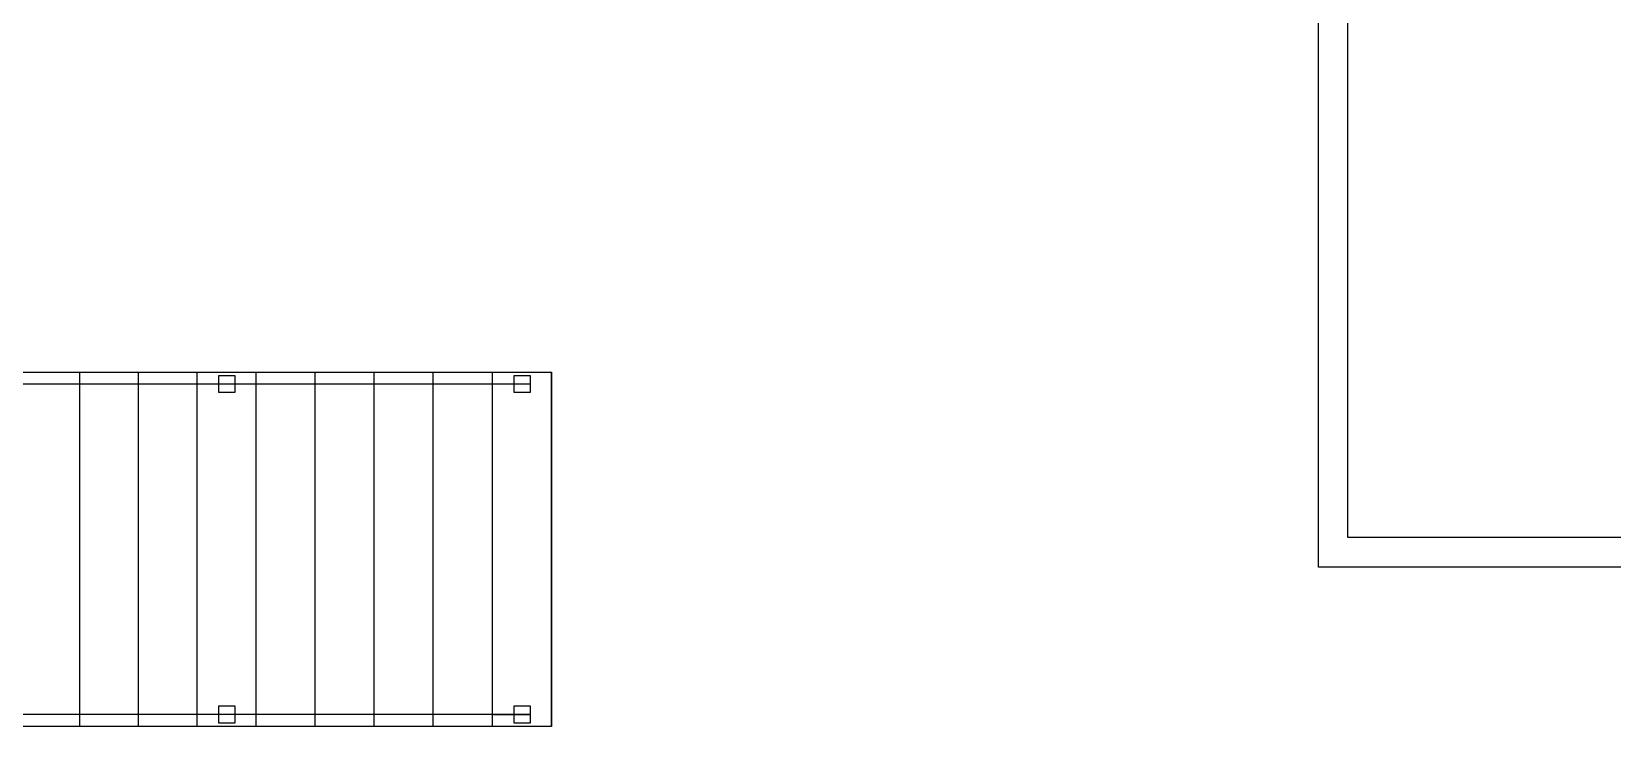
# Model space of a CAD drawing. Header units: metres. Extents: x 531689 to 532245, y 2673919 to 2674172.
# Drawn here: x 532015.93 to 532022.62, y 2674032.77 to 2674035.72 of the extents above; entities that cross this region are included whole.
import ezdxf

# ---------------------------------------------------------------- set-up
doc = ezdxf.new("R2010")
doc.units = ezdxf.units.M
doc.header["$MEASUREMENT"] = 0
doc.linetypes.add('PHANTOM', pattern=[63.5, 31.75, -6.35, 6.35, -6.35, 6.35, -6.35])
doc.layers.add('IDT', color=7, linetype='Continuous')

# ---------------------------------------------------------------- blocks, each defined once
blk = doc.blocks.new('IDT')
at = {"layer": 'IDT', "color": 8}
for p, q in [((22.802, 15.9851), (22.802, 17.4851)), ((22.802, 17.4851), (25.552, 17.4851)), ((22.802, 17.4851), (22.802, 15.9851)), ((23.052, 17.4851), (23.052, 15.9851)), ((23.3037, 17.4851), (23.3037, 15.9851)), ((23.5537, 17.4851), (23.5537, 15.9851)), ((23.8037, 17.4851), (23.8037, 15.9851)), ((24.0537, 17.4851), (24.0537, 15.9851)), ((24.3037, 17.4851), (24.3037, 15.9851)), ((24.5537, 15.9851), (24.5537, 17.4851)), ((24.8029, 15.9851), (24.8029, 17.4851)), ((22.892, 17.4703), (22.892, 17.4003)), ((22.962, 17.4703), (22.892, 17.4703)), ((23.0479, 17.4353), (22.892, 17.4353)), ((22.962, 17.4003), (22.962, 17.4703)), ((24.1437, 17.4703), (24.1437, 17.4003)), ((24.2137, 17.4703), (24.1437, 17.4703)), ((24.2137, 17.4003), (24.2137, 17.4703)), ((22.892, 17.4003), (22.962, 17.4003)), ((24.1437, 17.4003), (24.2137, 17.4003)), ((22.892, 16.0703), (22.892, 16.0003)), ((22.962, 16.0703), (22.892, 16.0703)), ((22.962, 16.0003), (22.962, 16.0703)), ((24.1437, 16.0703), (24.1437, 16.0003)), ((24.2137, 16.0703), (24.1437, 16.0703)), ((24.2137, 16.0003), (24.2137, 16.0703)), ((25.552, 15.9851), (22.802, 15.9851)), ((22.892, 16.0003), (22.962, 16.0003)), ((24.1437, 16.0003), (24.2137, 16.0003))]:
    blk.add_line(p, q, dxfattribs=at)
at = {"layer": 'IDT', "color": 8, "linetype": 'PHANTOM', "ltscale": 0.25}
for p, q in [((22.892, 17.4353), (25.6331, 17.4353)), ((25.6331, 16.0353), (22.892, 16.0353))]:
    blk.add_line(p, q, dxfattribs=at)
at = {"layer": 'IDT', "color": 0}
for p, q in [((12.6025, 16.8104), (19.5525, 16.8104)), ((19.5525, 16.8104), (19.5525, 7.0104)), ((12.7275, 16.6854), (19.4275, 16.6854)), ((19.4275, 16.6854), (19.4275, 7.1354))]:
    blk.add_line(p, q, dxfattribs=at)

msp = doc.modelspace()

# ---------------------------------------------------------------- block references
at = {"layer": 'IDT', "color": 8, "rotation": 180}
msp.add_blockref('IDT', (532040.9313, 2674050.2589), dxfattribs=at)

doc.saveas('drawing.dxf')
